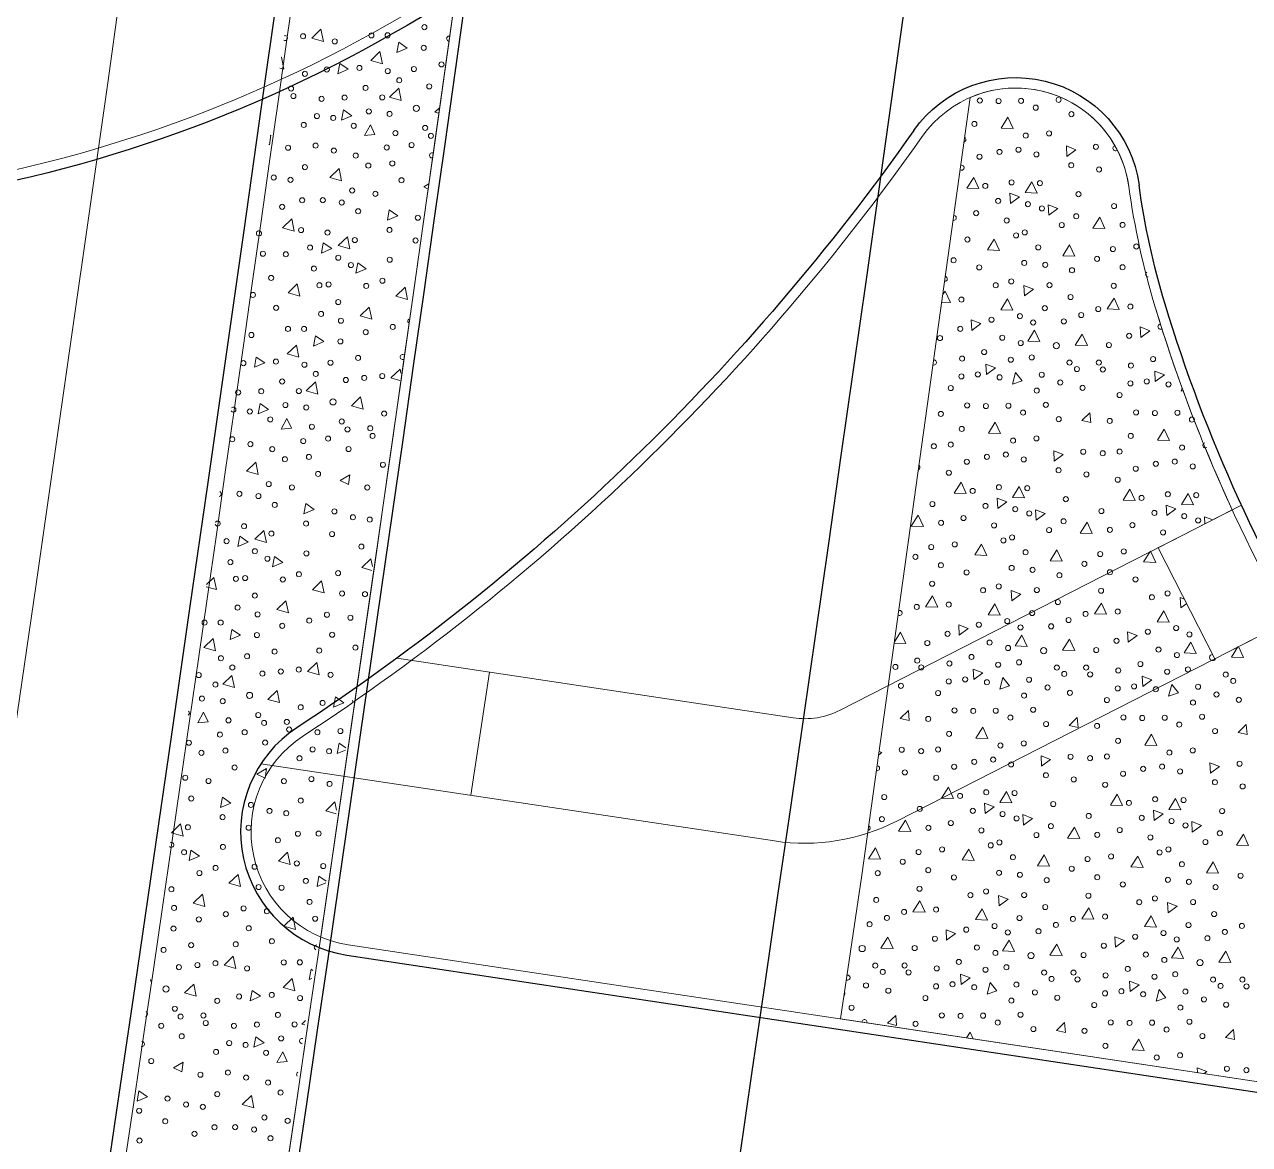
# Model space of a CAD drawing. Extents: x 2536801 to 2538856, y 7112140 to 7131569.
# Drawn here: x 2537859 to 2537937.7, y 7115420.6 to 7115492.6 of the extents above; entities that cross this region are included whole.
import ezdxf

# ---------------------------------------------------------------- set-up
doc = ezdxf.new("R2010")
doc.units = 0
doc.header["$LTSCALE"] = 100
doc.header["$MEASUREMENT"] = 0
for name, color, linetype, lineweight in [('D_BOC_FR', 3, 'Continuous', 13), ('D_BOC_MISC', 6, 'Continuous', 13), ('D_BOC_XST', 4, 'Continuous', 13), ('D_CTB_1', 2, 'Continuous', 0), ('D_EOS_FR', 3, 'Continuous', 30), ('D_EOS_ML', 7, 'Continuous', 30), ('D_EOT_ML', 7, 'Continuous', 13), ('D_FOC_FR', 3, 'Continuous', 30), ('D_FOC_XST', 4, 'Continuous', 30), ('D_RIPRAP_1', 7, 'Continuous', 0)]:
    doc.layers.add(name, color=color, linetype=linetype, lineweight=lineweight)

msp = doc.modelspace()

# ---------------------------------------------------------------- linework, layer by layer
at = {"layer": 'D_BOC_FR', "lineweight": 0}
msp.add_arc((2526379.38, 7117111.101), 11620.333, 349.2009927, 352.9712134, dxfattribs=at)
at = {"layer": 'D_BOC_MISC'}
for p, q in [((2537937.17, 7115461.694), (2537911.394, 7115448.533)), ((2537931.823, 7115458.963), (2537935.46, 7115451.838)), ((2537940.808, 7115454.569), (2537915.031, 7115441.408)), ((2537882.943, 7115451.871), (2537908.376, 7115448.042)), ((2537888.876, 7115450.977), (2537887.685, 7115443.067)), ((2537874.211, 7115445.095), (2537907.185, 7115440.131))]:
    msp.add_line(p, q, dxfattribs=at)
for radius in [5, 13]:
    msp.add_arc((2537909.12, 7115452.986), radius, 261.43857, 297.04714, dxfattribs=at)
at = {"layer": 'D_BOC_XST', "lineweight": 0}
msp.add_line((2537879.814, 7115433.465), (2537956.311, 7115421.949), dxfattribs=at)
at = {"layer": 'D_BOC_XST', "lineweight": 0, "extrusion": (0, 0, -1)}
for centre, radius, start, end in [((-2537839.003, 7115568.377), 87.333, 187.66721, 278.56143), ((-2537922.668, 7115481.156), 7.333, 35.11319, 172.13621), ((-2537795.875, 7115570.311), 147.667, 215.11319, 236.72999), ((-2537980.123, 7115489.092), 50.667, 343.17156, 352.13621), ((-2538027.981, 7115503.567), 100.667, 312.5651, 343.17156)]:
    msp.add_arc(centre, radius, start, end, dxfattribs=at)
at = {"layer": 'D_BOC_XST', "lineweight": 0}
msp.add_arc((2537880.906, 7115440.717), 7.333, 123.27001, 261.43857, dxfattribs=at)
at = {"layer": 'D_CTB_1', "linetype": 'Continuous', "lineweight": 0, "ltscale": 0.025}
msp.add_arc((2526379.38, 7117111.101), 11610, 347.8430521, 352.937674, dxfattribs=at)
at = {"layer": 'D_EOS_FR'}
msp.add_arc((2526379.38, 7117111.101), 11649, 349.3763717, 352.9712134, dxfattribs=at)
at = {"layer": 'D_EOS_ML'}
for radius, start in [(11515, 347.8429352), (11609, 347.8430521)]:
    msp.add_arc((2526379.38, 7117111.101), radius, start, 358.1750746, dxfattribs=at)
at = {"layer": 'D_EOT_ML'}
for radius, start in [(11527, 347.8429352), (11599, 347.8430379)]:
    msp.add_arc((2526379.38, 7117111.101), radius, start, 358.1750746, dxfattribs=at)
at = {"layer": 'D_FOC_FR'}
msp.add_arc((2526379.38, 7117111.101), 11621, 349.948329, 352.9712134, dxfattribs=at)
at = {"layer": 'D_FOC_XST'}
msp.add_line((2537879.715, 7115432.806), (2537956.212, 7115421.289), dxfattribs=at)
at = {"layer": 'D_FOC_XST', "extrusion": (0, 0, -1)}
for centre, radius, start, end in [((-2537839.003, 7115568.377), 88, 187.66721, 278.56143), ((-2537922.668, 7115481.156), 8, 35.11319, 172.13621), ((-2537795.875, 7115570.311), 147, 215.11319, 236.72999), ((-2537980.123, 7115489.092), 50, 343.17156, 352.13621), ((-2538027.981, 7115503.567), 100, 312.5651, 343.17156)]:
    msp.add_arc(centre, radius, start, end, dxfattribs=at)
at = {"layer": 'D_FOC_XST'}
msp.add_arc((2537880.906, 7115440.717), 8, 123.27001, 261.43857, dxfattribs=at)
at = {"layer": 'D_RIPRAP_1', "color": 7, "linetype": 'Continuous', "lineweight": 0}
for p, q in [((2537874.838, 7115485.466), (2537874.752, 7115484.839)), ((2537874.805, 7115485.446), (2537874.838, 7115485.466)), ((2537874.752, 7115484.839), (2537874.721, 7115484.855)), ((2537884.662, 7115482.136), (2537884.995, 7115482.331)), ((2537884.945, 7115481.996), (2537884.662, 7115482.136)), ((2537926.92, 7115467.141), (2537927.437, 7115467.638)), ((2537927.437, 7115467.638), (2537927.499, 7115467.009)), ((2537927.499, 7115467.009), (2537926.92, 7115467.141)), ((2537879.305, 7115463.28), (2537879.924, 7115463.643)), ((2537879.837, 7115463.017), (2537879.305, 7115463.28)), ((2537879.924, 7115463.643), (2537879.837, 7115463.017)), ((2537915.261, 7115448.006), (2537915.778, 7115448.503)), ((2537915.778, 7115448.503), (2537915.84, 7115447.874)), ((2537915.84, 7115447.874), (2537915.261, 7115448.006)), ((2537926.107, 7115447.555), (2537926.624, 7115448.052)), ((2537926.686, 7115447.423), (2537926.107, 7115447.555)), ((2537926.624, 7115448.052), (2537926.686, 7115447.423)), ((2537936.954, 7115447.105), (2537937.471, 7115447.602)), ((2537937.471, 7115447.602), (2537937.533, 7115446.973)), ((2537937.533, 7115446.973), (2537936.954, 7115447.105)), ((2537873.948, 7115444.425), (2537874.566, 7115444.787)), ((2537874.48, 7115444.161), (2537873.948, 7115444.425)), ((2537874.566, 7115444.787), (2537874.48, 7115444.161)), ((2537914.448, 7115428.421), (2537914.965, 7115428.918)), ((2537914.965, 7115428.918), (2537915.027, 7115428.288)), ((2537915.027, 7115428.288), (2537914.448, 7115428.421)), ((2537925.294, 7115427.97), (2537925.811, 7115428.467)), ((2537925.873, 7115427.838), (2537925.294, 7115427.97)), ((2537925.811, 7115428.467), (2537925.873, 7115427.838)), ((2537936.141, 7115427.52), (2537936.658, 7115428.017)), ((2537936.658, 7115428.017), (2537936.72, 7115427.388)), ((2537936.72, 7115427.388), (2537936.141, 7115427.52)), ((2537868.59, 7115425.569), (2537869.209, 7115425.932)), ((2537869.122, 7115425.305), (2537868.59, 7115425.569)), ((2537869.209, 7115425.932), (2537869.122, 7115425.305))]:
    msp.add_line(p, q, dxfattribs=at)
at = {"layer": 'D_RIPRAP_1', "color": 7, "linetype": 'Continuous', "lineweight": 0, "flags": 128}
for points in [[(2537878.22, 7115491.478), (2537877.472, 7115491.691), (2537878.061, 7115492.264)], [(2537882.006, 7115490.051), (2537881.258, 7115490.264), (2537881.847, 7115490.837)], [(2537882.944, 7115490.775), (2537883.065, 7115491.435), (2537883.608, 7115491.056)], [(2537879.144, 7115489.409), (2537879.265, 7115490.069), (2537879.808, 7115489.69)], [(2537883.222, 7115487.693), (2537882.474, 7115487.906), (2537883.063, 7115488.479)], [(2537879.386, 7115486.427), (2537879.507, 7115487.087), (2537880.05, 7115486.709)], [(2537881.533, 7115485.493), (2537880.865, 7115485.435), (2537881.239, 7115486.115)], [(2537922.514, 7115485.881), (2537921.736, 7115485.914), (2537922.175, 7115486.608)], [(2537925.961, 7115484.099), (2537925.924, 7115484.769), (2537926.541, 7115484.527)], [(2537879.39, 7115482.532), (2537878.641, 7115482.745), (2537879.23, 7115483.318)], [(2537920.31, 7115482.026), (2537919.532, 7115482.058), (2537919.972, 7115482.752)], [(2537924.051, 7115481.746), (2537923.274, 7115481.778), (2537923.713, 7115482.473)], [(2537922.33, 7115481.067), (2537922.293, 7115481.737), (2537922.91, 7115481.495)], [(2537882.326, 7115479.995), (2537882.447, 7115480.655), (2537882.99, 7115480.276)], [(2537924.789, 7115480.324), (2537924.753, 7115480.994), (2537925.369, 7115480.753)], [(2537876.348, 7115479.296), (2537875.599, 7115479.509), (2537876.188, 7115480.082)], [(2537928.404, 7115479.46), (2537927.627, 7115479.492), (2537928.066, 7115480.186)], [(2537878.088, 7115477.893), (2537878.209, 7115478.553), (2537878.753, 7115478.174)], [(2537879.921, 7115478.152), (2537879.173, 7115478.365), (2537879.762, 7115478.938)], [(2537921.628, 7115478.055), (2537920.851, 7115478.088), (2537921.29, 7115478.782)], [(2537926.473, 7115477.682), (2537925.696, 7115477.715), (2537926.135, 7115478.409)], [(2537880.307, 7115476.597), (2537880.428, 7115477.258), (2537880.971, 7115476.879)], [(2537876.704, 7115475.128), (2537875.956, 7115475.341), (2537876.545, 7115475.914)], [(2537883.621, 7115474.914), (2537882.872, 7115475.126), (2537883.461, 7115475.699)], [(2537923.235, 7115475.14), (2537923.198, 7115475.81), (2537923.815, 7115475.569)], [(2537881.328, 7115473.636), (2537880.58, 7115473.848), (2537881.169, 7115474.421)], [(2537922.492, 7115474.218), (2537921.715, 7115474.251), (2537922.154, 7115474.945)], [(2537929.324, 7115474.273), (2537928.547, 7115474.305), (2537928.986, 7115475)], [(2537919.858, 7115472.926), (2537919.822, 7115473.597), (2537920.438, 7115473.355)], [(2537924.224, 7115472.209), (2537923.447, 7115472.241), (2537923.886, 7115472.935)], [(2537930.705, 7115472.476), (2537930.668, 7115473.146), (2537931.285, 7115472.905)], [(2537876.649, 7115471.195), (2537875.901, 7115471.408), (2537876.49, 7115471.981)], [(2537877.586, 7115471.919), (2537877.708, 7115472.579), (2537878.251, 7115472.2)], [(2537927.272, 7115471.946), (2537926.494, 7115471.978), (2537926.934, 7115472.673)], [(2537873.787, 7115470.553), (2537873.908, 7115471.213), (2537874.451, 7115470.835)], [(2537920.789, 7115470.083), (2537920.753, 7115470.754), (2537921.369, 7115470.512)], [(2537877.865, 7115468.837), (2537877.117, 7115469.05), (2537877.706, 7115469.623)], [(2537923.094, 7115469.675), (2537922.459, 7115469.464), (2537922.664, 7115470.212)], [(2537931.636, 7115469.633), (2537931.599, 7115470.303), (2537932.216, 7115470.062)], [(2537874.029, 7115467.572), (2537874.15, 7115468.232), (2537874.693, 7115467.853)], [(2537880.767, 7115467.871), (2537880.019, 7115468.084), (2537880.608, 7115468.657)], [(2537876.175, 7115466.637), (2537875.508, 7115466.58), (2537875.882, 7115467.259)], [(2537921.701, 7115466.296), (2537920.923, 7115466.329), (2537921.362, 7115467.023)], [(2537932.547, 7115465.846), (2537931.77, 7115465.878), (2537932.209, 7115466.573)], [(2537925.148, 7115464.514), (2537925.111, 7115465.184), (2537925.728, 7115464.942)], [(2537874.032, 7115463.676), (2537873.284, 7115463.889), (2537873.873, 7115464.462)], [(2537919.497, 7115462.44), (2537918.72, 7115462.473), (2537919.159, 7115463.167)], [(2537923.238, 7115462.161), (2537922.461, 7115462.193), (2537922.9, 7115462.888)], [(2537930.344, 7115461.99), (2537929.566, 7115462.023), (2537930.005, 7115462.717)], [(2537876.969, 7115461.139), (2537877.09, 7115461.799), (2537877.633, 7115461.42)], [(2537921.517, 7115461.482), (2537921.481, 7115462.152), (2537922.097, 7115461.91)], [(2537932.364, 7115461.032), (2537932.327, 7115461.702), (2537932.944, 7115461.46)], [(2537934.085, 7115461.711), (2537933.308, 7115461.743), (2537933.747, 7115462.437)], [(2537916.745, 7115460.325), (2537915.967, 7115460.357), (2537916.407, 7115461.051)], [(2537923.976, 7115460.739), (2537923.94, 7115461.409), (2537924.556, 7115461.168)], [(2537927.591, 7115459.875), (2537926.814, 7115459.907), (2537927.253, 7115460.601)], [(2537872.731, 7115459.037), (2537872.852, 7115459.697), (2537873.395, 7115459.319)], [(2537874.564, 7115459.296), (2537873.815, 7115459.509), (2537874.404, 7115460.082)], [(2537920.815, 7115458.47), (2537920.038, 7115458.503), (2537920.477, 7115459.197)], [(2537925.66, 7115458.097), (2537924.883, 7115458.129), (2537925.322, 7115458.824)], [(2537931.662, 7115458.02), (2537930.885, 7115458.052), (2537931.324, 7115458.747)], [(2537874.949, 7115457.742), (2537875.07, 7115458.402), (2537875.614, 7115458.023)], [(2537878.263, 7115456.058), (2537877.515, 7115456.271), (2537878.104, 7115456.843)], [(2537922.422, 7115455.555), (2537922.386, 7115456.225), (2537923.002, 7115455.984)], [(2537875.971, 7115454.78), (2537875.222, 7115454.993), (2537875.811, 7115455.565)], [(2537917.664, 7115455.138), (2537916.887, 7115455.17), (2537917.326, 7115455.865)], [(2537928.511, 7115454.688), (2537927.734, 7115454.72), (2537928.173, 7115455.415)], [(2537921.679, 7115454.633), (2537920.902, 7115454.665), (2537921.341, 7115455.36)], [(2537932.526, 7115454.183), (2537931.748, 7115454.215), (2537932.187, 7115454.91)], [(2537919.045, 7115453.341), (2537919.009, 7115454.011), (2537919.625, 7115453.77)], [(2537871.292, 7115452.34), (2537870.543, 7115452.552), (2537871.132, 7115453.125)], [(2537872.229, 7115453.063), (2537872.35, 7115453.723), (2537872.893, 7115453.344)], [(2537923.411, 7115452.624), (2537922.634, 7115452.656), (2537923.073, 7115453.35)], [(2537926.459, 7115452.361), (2537925.682, 7115452.393), (2537926.121, 7115453.088)], [(2537929.892, 7115452.891), (2537929.856, 7115453.561), (2537930.472, 7115453.319)], [(2537934.258, 7115452.173), (2537933.48, 7115452.206), (2537933.92, 7115452.9)], [(2537877.948, 7115450.8), (2537877.2, 7115451.013), (2537877.789, 7115451.585)], [(2537872.508, 7115449.982), (2537871.759, 7115450.194), (2537872.348, 7115450.767)], [(2537919.976, 7115450.498), (2537919.94, 7115451.168), (2537920.556, 7115450.927)], [(2537930.823, 7115450.048), (2537930.786, 7115450.718), (2537931.403, 7115450.476)], [(2537922.281, 7115450.09), (2537921.646, 7115449.879), (2537921.851, 7115450.627)], [(2537933.128, 7115449.64), (2537932.492, 7115449.428), (2537932.698, 7115450.176)], [(2537875.41, 7115449.016), (2537874.662, 7115449.228), (2537875.251, 7115449.801)], [(2537878.872, 7115448.731), (2537878.993, 7115449.391), (2537879.536, 7115449.012)], [(2537870.818, 7115447.782), (2537870.151, 7115447.724), (2537870.525, 7115448.404)], [(2537920.888, 7115446.711), (2537920.11, 7115446.743), (2537920.55, 7115447.438)], [(2537931.734, 7115446.261), (2537930.957, 7115446.293), (2537931.396, 7115446.988)], [(2537924.335, 7115444.929), (2537924.299, 7115445.599), (2537924.915, 7115445.357)], [(2537935.181, 7115444.479), (2537935.145, 7115445.149), (2537935.762, 7115444.907)], [(2537871.611, 7115442.284), (2537871.732, 7115442.944), (2537872.276, 7115442.565)], [(2537918.684, 7115442.855), (2537917.907, 7115442.888), (2537918.346, 7115443.582)], [(2537922.426, 7115442.576), (2537921.648, 7115442.608), (2537922.087, 7115443.303)], [(2537929.531, 7115442.405), (2537928.753, 7115442.437), (2537929.192, 7115443.132)], [(2537933.272, 7115442.126), (2537932.495, 7115442.158), (2537932.934, 7115442.852)], [(2537920.704, 7115441.897), (2537920.668, 7115442.567), (2537921.284, 7115442.325)], [(2537931.551, 7115441.447), (2537931.514, 7115442.117), (2537932.131, 7115441.875)], [(2537915.932, 7115440.74), (2537915.155, 7115440.772), (2537915.594, 7115441.466)], [(2537923.163, 7115441.154), (2537923.127, 7115441.824), (2537923.744, 7115441.582)], [(2537934.01, 7115440.704), (2537933.974, 7115441.374), (2537934.59, 7115441.132)], [(2537926.779, 7115440.289), (2537926.001, 7115440.322), (2537926.44, 7115441.016)], [(2537937.625, 7115439.839), (2537936.848, 7115439.871), (2537937.287, 7115440.566)], [(2537914, 7115438.962), (2537913.223, 7115438.994), (2537913.662, 7115439.689)], [(2537869.592, 7115438.886), (2537869.713, 7115439.546), (2537870.256, 7115439.167)], [(2537876.076, 7115438.618), (2537875.327, 7115438.831), (2537875.916, 7115439.403)], [(2537920.002, 7115438.885), (2537919.225, 7115438.917), (2537919.664, 7115439.612)], [(2537924.847, 7115438.512), (2537924.07, 7115438.544), (2537924.509, 7115439.239)], [(2537930.849, 7115438.435), (2537930.072, 7115438.467), (2537930.511, 7115439.162)], [(2537935.694, 7115438.062), (2537934.916, 7115438.094), (2537935.356, 7115438.788)], [(2537872.906, 7115437.202), (2537872.158, 7115437.415), (2537872.747, 7115437.988)], [(2537870.613, 7115435.924), (2537869.865, 7115436.137), (2537870.454, 7115436.71)], [(2537921.609, 7115435.97), (2537921.573, 7115436.64), (2537922.189, 7115436.398)], [(2537916.852, 7115435.553), (2537916.074, 7115435.585), (2537916.513, 7115436.28)], [(2537920.866, 7115435.048), (2537920.089, 7115435.08), (2537920.528, 7115435.775)], [(2537927.698, 7115435.103), (2537926.921, 7115435.135), (2537927.36, 7115435.829)], [(2537932.456, 7115435.52), (2537932.419, 7115436.19), (2537933.036, 7115435.948)], [(2537876.432, 7115434.45), (2537875.684, 7115434.662), (2537876.273, 7115435.235)], [(2537931.713, 7115434.598), (2537930.935, 7115434.63), (2537931.375, 7115435.325)], [(2537918.232, 7115433.756), (2537918.196, 7115434.426), (2537918.812, 7115434.185)], [(2537914.799, 7115433.226), (2537914.022, 7115433.258), (2537914.461, 7115433.953)], [(2537922.598, 7115433.039), (2537921.821, 7115433.071), (2537922.26, 7115433.765)], [(2537925.646, 7115432.776), (2537924.869, 7115432.808), (2537925.308, 7115433.503)], [(2537929.079, 7115433.306), (2537929.043, 7115433.976), (2537929.659, 7115433.734)], [(2537872.591, 7115431.944), (2537871.843, 7115432.157), (2537872.432, 7115432.73)], [(2537933.445, 7115432.588), (2537932.668, 7115432.621), (2537933.107, 7115433.315)], [(2537936.493, 7115432.326), (2537935.715, 7115432.358), (2537936.154, 7115433.052)], [(2537876.377, 7115430.517), (2537875.629, 7115430.73), (2537876.218, 7115431.303)], [(2537919.163, 7115430.913), (2537919.127, 7115431.583), (2537919.743, 7115431.341)], [(2537921.468, 7115430.505), (2537920.833, 7115430.293), (2537921.038, 7115431.042)], [(2537930.01, 7115430.463), (2537929.974, 7115431.133), (2537930.59, 7115430.891)], [(2537870.053, 7115430.16), (2537869.304, 7115430.373), (2537869.893, 7115430.945)], [(2537873.515, 7115429.875), (2537873.636, 7115430.535), (2537874.179, 7115430.156)], [(2537932.315, 7115430.055), (2537931.68, 7115429.843), (2537931.885, 7115430.591)], [(2537873.757, 7115426.893), (2537873.878, 7115427.553), (2537874.421, 7115427.174)], [(2537930.922, 7115426.676), (2537930.144, 7115426.708), (2537930.583, 7115427.403)], [(2537875.903, 7115425.959), (2537875.236, 7115425.901), (2537875.61, 7115426.581)], [(2537866.254, 7115423.428), (2537866.375, 7115424.088), (2537866.918, 7115423.709)], [(2537873.76, 7115422.998), (2537873.012, 7115423.211), (2537873.601, 7115423.783)]]:
    msp.add_lwpolyline(points, close=True, dxfattribs=at)
for points in [[(2537875.517, 7115490.474), (2537875.523, 7115490.48), (2537875.682, 7115489.694), (2537875.417, 7115489.769)], [(2537885.617, 7115486.871), (2537885.376, 7115486.94), (2537885.664, 7115487.219)], [(2537917.993, 7115475.218), (2537918.139, 7115475.45), (2537918.477, 7115474.723), (2537917.927, 7115474.746)], [(2537883.133, 7115469.705), (2537882.557, 7115469.868), (2537883.146, 7115470.441), (2537883.202, 7115470.169)], [(2537933.444, 7115469.06), (2537933.305, 7115469.013), (2537933.368, 7115469.244)], [(2537934.812, 7115460.49), (2537934.787, 7115460.959), (2537935.321, 7115460.75)], [(2537881.334, 7115457.502), (2537880.685, 7115457.686), (2537881.274, 7115458.259), (2537881.373, 7115457.768)], [(2537870.72, 7115456.604), (2537871.187, 7115457.058), (2537871.347, 7115456.273), (2537870.699, 7115456.456)], [(2537933.649, 7115455.386), (2537933.269, 7115455.105), (2537933.232, 7115455.775), (2537933.505, 7115455.668)], [(2537914.889, 7115452.929), (2537915.274, 7115453.538), (2537915.612, 7115452.811), (2537914.877, 7115452.842)], [(2537936.979, 7115452.613), (2537937.306, 7115451.911), (2537936.528, 7115451.943), (2537936.94, 7115452.593)], [(2537879.633, 7115445.969), (2537879.114, 7115445.749), (2537879.235, 7115446.409), (2537879.655, 7115446.116)], [(2537913.906, 7115445.871), (2537914.068, 7115445.807), (2537913.878, 7115445.667)], [(2537879.03, 7115441.878), (2537878.369, 7115442.066), (2537878.958, 7115442.639), (2537879.065, 7115442.114)], [(2537868.462, 7115440.657), (2537869.047, 7115441.226), (2537869.206, 7115440.441), (2537868.461, 7115440.652)], [(2537878.378, 7115437.452), (2537877.816, 7115437.215), (2537877.937, 7115437.875), (2537878.393, 7115437.557)], [(2537877.472, 7115431.307), (2537877.314, 7115431.24), (2537877.435, 7115431.9), (2537877.548, 7115431.822)], [(2537867.128, 7115431.238), (2537867.15, 7115431.126), (2537867.113, 7115431.137)], [(2537877.031, 7115428.319), (2537876.844, 7115428.372), (2537877.071, 7115428.592)], [(2537919.507, 7115427.49), (2537919.737, 7115427.853), (2537919.936, 7115427.425)], [(2537934.349, 7115425.255), (2537934.332, 7115425.563), (2537934.949, 7115425.322), (2537934.773, 7115425.192)]]:
    msp.add_lwpolyline(points, dxfattribs=at)
at = {"layer": 'D_RIPRAP_1', "color": 7, "lineweight": 0, "flags": 128}
for points in [[(2537919.757, 7115487.887), (2537912.802, 7115437.937), (2537911.414, 7115428.708), (2537956.311, 7115421.949)], [(2537940.214, 7115454.265), (2537935.46, 7115451.838), (2537931.823, 7115458.963), (2537936.576, 7115461.39)]]:
    msp.add_lwpolyline(points, dxfattribs=at)
at = {"layer": 'D_RIPRAP_1', "color": 7, "linetype": 'Continuous', "lineweight": 0}
for centre, radius in [((2537884.707, 7115492.399), 0.163), ((2537876.912, 7115491.815), 0.163), ((2537878.951, 7115491.483), 0.163), ((2537881.304, 7115491.868), 0.163), ((2537882.339, 7115491.872), 0.163), ((2537884.666, 7115491.069), 0.163), ((2537885.801, 7115490.008), 0.163), ((2537877.036, 7115489.401), 0.163), ((2537878.438, 7115489.676), 0.163), ((2537880.529, 7115489.776), 0.163), ((2537882.354, 7115489.576), 0.163), ((2537884.032, 7115489.702), 0.163), ((2537876.144, 7115488.459), 0.163), ((2537880.929, 7115488.497), 0.163), ((2537883.088, 7115488.983), 0.163), ((2537885.017, 7115488.593), 0.163), ((2537876.292, 7115487.97), 0.163), ((2537878.105, 7115487.795), 0.163), ((2537879.584, 7115487.87), 0.163), ((2537882.002, 7115487.884), 0.163), ((2537920.367, 7115487.688), 0.163), ((2537921.574, 7115487.65), 0.163), ((2537923.016, 7115487.668), 0.163), ((2537877.801, 7115486.688), 0.163), ((2537881.136, 7115486.986), 0.163), ((2537882.474, 7115486.824), 0.163), ((2537884.191, 7115487.189), 0.199), ((2537923.955, 7115487.227), 0.163), ((2537926.247, 7115486.807), 0.163), ((2537876.956, 7115486.12), 0.163), ((2537878.855, 7115486.568), 0.163), ((2537880.17, 7115486.059), 0.163), ((2537884.755, 7115485.929), 0.163), ((2537920.022, 7115486.181), 0.163), ((2537882.841, 7115485.591), 0.163), ((2537885.126, 7115485.42), 0.163), ((2537923.316, 7115485.432), 0.163), ((2537924.815, 7115485.572), 0.163), ((2537875.955, 7115484.654), 0.163), ((2537877.723, 7115484.789), 0.163), ((2537878.889, 7115484.471), 0.163), ((2537882.289, 7115484.671), 0.163), ((2537883.88, 7115484.826), 0.163), ((2537921.633, 7115484.387), 0.163), ((2537922.85, 7115484.528), 0.163), ((2537927.824, 7115484.712), 0.163), ((2537880.295, 7115484.152), 0.163), ((2537882.646, 7115483.651), 0.163), ((2537920.345, 7115484.072), 0.163), ((2537924.002, 7115484.222), 0.163), ((2537877.037, 7115483.404), 0.163), ((2537881.105, 7115483.504), 0.163), ((2537926.241, 7115483.525), 0.163), ((2537928.023, 7115483.257), 0.163), ((2537875.031, 7115482.741), 0.163), ((2537876.11, 7115482.593), 0.163), ((2537883.236, 7115482.562), 0.163), ((2537920.721, 7115482.199), 0.163), ((2537922.406, 7115482.431), 0.163), ((2537924.228, 7115482.377), 0.163), ((2537876.859, 7115481.278), 0.163), ((2537878.185, 7115481.284), 0.163), ((2537880.065, 7115481.908), 0.163), ((2537881.555, 7115481.694), 0.163), ((2537921.544, 7115481.238), 0.163), ((2537926.705, 7115481.67), 0.163), ((2537875.573, 7115480.859), 0.163), ((2537879.401, 7115481.138), 0.163), ((2537880.45, 7115480.572), 0.163), ((2537920.13, 7115480.452), 0.163), ((2537923.459, 7115481.028), 0.163), ((2537924.355, 7115480.755), 0.163), ((2537928.983, 7115480.907), 0.163), ((2537884.281, 7115480.157), 0.163), ((2537922.097, 7115479.982), 0.163), ((2537925.627, 7115479.685), 0.163), ((2537926.558, 7115480.251), 0.163), ((2537929.537, 7115479.697), 0.163), ((2537876.788, 7115479.369), 0.163), ((2537878.481, 7115479.202), 0.163), ((2537882.465, 7115479.371), 0.163), ((2537922.691, 7115479.022), 0.163), ((2537923.252, 7115479.213), 0.163), ((2537877.364, 7115478.242), 0.163), ((2537880.24, 7115478.725), 0.163), ((2537884.136, 7115478.695), 0.163), ((2537919.57, 7115478.761), 0.163), ((2537924.121, 7115478.256), 0.163), ((2537928.912, 7115478.143), 0.163), ((2537930.416, 7115478.311), 0.163), ((2537874.335, 7115477.847), 0.163), ((2537875.806, 7115477.808), 0.163), ((2537879.178, 7115477.592), 0.163), ((2537882.483, 7115477.459), 0.163), ((2537918.686, 7115477.425), 0.163), ((2537923.224, 7115477.257), 0.163), ((2537927.893, 7115477.517), 0.163), ((2537877.609, 7115476.892), 0.163), ((2537879.985, 7115477.117), 0.163), ((2537920.33, 7115476.966), 0.163), ((2537924.57, 7115477.131), 0.163), ((2537926.286, 7115476.785), 0.163), ((2537929.532, 7115476.975), 0.163), ((2537874.867, 7115476.295), 0.163), ((2537877.963, 7115475.82), 0.163), ((2537878.553, 7115475.875), 0.163), ((2537880.973, 7115475.78), 0.163), ((2537882.009, 7115476.114), 0.163), ((2537921.385, 7115475.822), 0.163), ((2537922.39, 7115476.066), 0.163), ((2537924.841, 7115475.828), 0.163), ((2537928.964, 7115475.787), 0.163), ((2537873.695, 7115475.201), 0.163), ((2537919.187, 7115474.898), 0.163), ((2537926.192, 7115475.062), 0.163), ((2537875.188, 7115474.372), 0.163), ((2537879.175, 7115474.742), 0.163), ((2537924.543, 7115474.351), 0.163), ((2537927.974, 7115474.295), 0.163), ((2537930.034, 7115474.448), 0.163), ((2537878.07, 7115473.979), 0.163), ((2537879.349, 7115473.543), 0.163), ((2537921.119, 7115473.607), 0.163), ((2537922.94, 7115473.837), 0.163), ((2537923.792, 7115473.432), 0.163), ((2537925.759, 7115473.502), 0.163), ((2537926.879, 7115473.908), 0.163), ((2537873.594, 7115472.627), 0.163), ((2537875.947, 7115473.013), 0.163), ((2537876.981, 7115473.016), 0.163), ((2537880.937, 7115472.807), 0.163), ((2537882.671, 7115473.144), 0.163), ((2537919.109, 7115473.022), 0.163), ((2537929.956, 7115472.571), 0.163), ((2537879.309, 7115472.213), 0.163), ((2537917.81, 7115472.427), 0.163), ((2537921.806, 7115472.455), 0.163), ((2537922.993, 7115472.11), 0.163), ((2537925.284, 7115471.945), 0.199), ((2537928.656, 7115471.977), 0.163), ((2537880.444, 7115471.153), 0.163), ((2537919.224, 7115471.115), 0.163), ((2537920.645, 7115471.533), 0.163), ((2537922.36, 7115471.035), 0.163), ((2537923.699, 7115471.19), 0.163), ((2537931.492, 7115471.082), 0.163), ((2537873.081, 7115470.82), 0.163), ((2537875.172, 7115470.921), 0.163), ((2537876.997, 7115470.72), 0.163), ((2537878.675, 7115470.847), 0.163), ((2537926.125, 7115470.851), 0.163), ((2537926.605, 7115470.443), 0.163), ((2537928.009, 7115470.853), 0.163), ((2537928.267, 7115470.412), 0.163), ((2537930.071, 7115470.665), 0.163), ((2537875.571, 7115469.641), 0.163), ((2537877.73, 7115470.127), 0.163), ((2537879.659, 7115469.737), 0.163), ((2537880.843, 7115469.871), 0.163), ((2537881.998, 7115469.992), 0.163), ((2537919.187, 7115469.968), 0.163), ((2537920.239, 7115470.096), 0.163), ((2537921.636, 7115469.908), 0.163), ((2537924.344, 7115470.076), 0.163), ((2537925.532, 7115469.574), 0.163), ((2537930.033, 7115469.518), 0.163), ((2537931.086, 7115469.646), 0.163), ((2537932.483, 7115469.458), 0.163), ((2537872.748, 7115468.94), 0.163), ((2537874.227, 7115469.014), 0.163), ((2537876.645, 7115469.028), 0.163), ((2537918.497, 7115469.218), 0.163), ((2537924.021, 7115469.053), 0.163), ((2537926.965, 7115469.233), 0.163), ((2537929.344, 7115468.768), 0.163), ((2537875.778, 7115468.131), 0.163), ((2537877.117, 7115467.969), 0.163), ((2537878.834, 7115468.333), 0.199), ((2537919.554, 7115468.103), 0.163), ((2537920.761, 7115468.065), 0.163), ((2537922.203, 7115468.083), 0.163), ((2537924.606, 7115468.143), 0.163), ((2537873.497, 7115467.712), 0.163), ((2537874.812, 7115467.204), 0.163), ((2537879.397, 7115467.073), 0.163), ((2537882.121, 7115467.578), 0.163), ((2537917.866, 7115467.558), 0.163), ((2537923.142, 7115467.642), 0.163), ((2537925.434, 7115467.222), 0.163), ((2537928.712, 7115467.108), 0.163), ((2537930.4, 7115467.653), 0.163), ((2537931.608, 7115467.615), 0.163), ((2537933.05, 7115467.633), 0.163), ((2537933.988, 7115467.192), 0.163), ((2537877.484, 7115466.736), 0.163), ((2537879.768, 7115466.565), 0.163), ((2537881.229, 7115466.636), 0.163), ((2537919.209, 7115466.596), 0.163), ((2537872.366, 7115465.934), 0.163), ((2537873.531, 7115465.615), 0.163), ((2537876.931, 7115465.815), 0.163), ((2537878.522, 7115465.971), 0.163), ((2537881.377, 7115466.147), 0.163), ((2537917.413, 7115465.483), 0.163), ((2537918.497, 7115465.591), 0.163), ((2537922.503, 7115465.847), 0.163), ((2537924.002, 7115465.987), 0.163), ((2537930.056, 7115466.146), 0.163), ((2537874.938, 7115465.297), 0.163), ((2537877.288, 7115464.795), 0.163), ((2537879.836, 7115465.304), 0.163), ((2537920.82, 7115464.802), 0.163), ((2537922.037, 7115464.943), 0.163), ((2537927.011, 7115465.127), 0.163), ((2537928.26, 7115465.033), 0.163), ((2537929.343, 7115465.14), 0.163), ((2537933.349, 7115465.397), 0.163), ((2537875.747, 7115464.649), 0.163), ((2537882.041, 7115464.297), 0.163), ((2537919.532, 7115464.487), 0.163), ((2537923.189, 7115464.637), 0.163), ((2537925.428, 7115463.94), 0.163), ((2537930.378, 7115464.037), 0.163), ((2537931.667, 7115464.351), 0.163), ((2537932.883, 7115464.493), 0.163), ((2537934.036, 7115464.187), 0.163), ((2537877.879, 7115463.706), 0.163), ((2537918.379, 7115463.78), 0.163), ((2537927.211, 7115463.672), 0.163), ((2537929.226, 7115463.33), 0.163), ((2537872.827, 7115462.428), 0.163), ((2537874.708, 7115463.052), 0.163), ((2537876.198, 7115462.839), 0.163), ((2537881.04, 7115462.831), 0.163), ((2537919.908, 7115462.614), 0.163), ((2537921.593, 7115462.846), 0.163), ((2537923.415, 7115462.792), 0.163), ((2537932.44, 7115462.396), 0.163), ((2537934.261, 7115462.342), 0.163), ((2537874.044, 7115462.282), 0.163), ((2537875.093, 7115461.716), 0.163), ((2537917.323, 7115461.772), 0.163), ((2537920.731, 7115461.653), 0.163), ((2537925.892, 7115462.085), 0.163), ((2537930.755, 7115462.163), 0.163), ((2537878.924, 7115461.301), 0.163), ((2537880.116, 7115460.919), 0.163), ((2537881.195, 7115460.77), 0.163), ((2537919.317, 7115460.867), 0.163), ((2537922.646, 7115461.443), 0.163), ((2537923.542, 7115461.17), 0.163), ((2537928.17, 7115461.322), 0.163), ((2537931.578, 7115461.202), 0.163), ((2537933.493, 7115460.993), 0.163), ((2537873.124, 7115460.346), 0.163), ((2537877.108, 7115460.516), 0.163), ((2537917.878, 7115460.562), 0.163), ((2537921.284, 7115460.397), 0.163), ((2537924.814, 7115460.1), 0.163), ((2537925.745, 7115460.666), 0.163), ((2537928.724, 7115460.112), 0.163), ((2537930.164, 7115460.416), 0.163), ((2537932.13, 7115459.946), 0.163), ((2537934.388, 7115460.719), 0.163), ((2537872.007, 7115459.387), 0.163), ((2537874.882, 7115459.869), 0.163), ((2537878.778, 7115459.839), 0.163), ((2537918.757, 7115459.176), 0.163), ((2537921.878, 7115459.437), 0.163), ((2537922.439, 7115459.628), 0.163), ((2537873.82, 7115458.736), 0.163), ((2537877.126, 7115458.604), 0.163), ((2537880.659, 7115459.037), 0.163), ((2537916.234, 7115458.382), 0.163), ((2537917.253, 7115459.009), 0.163), ((2537923.308, 7115458.671), 0.163), ((2537928.099, 7115458.558), 0.163), ((2537929.604, 7115458.726), 0.163), ((2537872.251, 7115458.036), 0.163), ((2537874.627, 7115458.262), 0.163), ((2537917.873, 7115457.84), 0.163), ((2537922.412, 7115457.671), 0.163), ((2537927.08, 7115457.932), 0.163), ((2537872.606, 7115456.965), 0.163), ((2537873.195, 7115457.02), 0.163), ((2537875.615, 7115456.925), 0.163), ((2537876.652, 7115457.258), 0.163), ((2537879.163, 7115457.33), 0.163), ((2537919.517, 7115457.381), 0.163), ((2537923.758, 7115457.546), 0.163), ((2537925.473, 7115457.2), 0.163), ((2537928.719, 7115457.39), 0.163), ((2537930.364, 7115456.931), 0.163), ((2537879.42, 7115456.024), 0.163), ((2537917.305, 7115456.652), 0.163), ((2537920.573, 7115456.236), 0.163), ((2537921.578, 7115456.481), 0.163), ((2537924.028, 7115456.243), 0.163), ((2537928.152, 7115456.202), 0.163), ((2537932.424, 7115456.031), 0.163), ((2537873.817, 7115455.887), 0.163), ((2537880.891, 7115455.985), 0.163), ((2537918.374, 7115455.313), 0.163), ((2537925.379, 7115455.477), 0.163), ((2537931.419, 7115455.786), 0.163), ((2537872.713, 7115455.123), 0.163), ((2537873.992, 7115454.687), 0.163), ((2537878.45, 7115454.66), 0.163), ((2537879.952, 7115454.472), 0.163), ((2537916.314, 7115455.16), 0.163), ((2537923.73, 7115454.766), 0.163), ((2537927.161, 7115454.71), 0.163), ((2537929.221, 7115454.863), 0.163), ((2537870.59, 7115454.157), 0.163), ((2537871.624, 7115454.16), 0.163), ((2537875.579, 7115453.951), 0.163), ((2537877.314, 7115454.288), 0.163), ((2537920.306, 7115454.022), 0.163), ((2537922.128, 7115454.252), 0.163), ((2537922.979, 7115453.847), 0.163), ((2537924.946, 7115453.917), 0.163), ((2537926.066, 7115454.323), 0.163), ((2537932.974, 7115453.802), 0.163), ((2537873.951, 7115453.358), 0.163), ((2537878.781, 7115453.379), 0.163), ((2537918.296, 7115453.436), 0.163), ((2537920.993, 7115452.87), 0.163), ((2537929.143, 7115452.986), 0.163), ((2537931.153, 7115453.571), 0.163), ((2537933.826, 7115453.396), 0.163), ((2537875.087, 7115452.297), 0.163), ((2537877.952, 7115452.356), 0.163), ((2537880.273, 7115452.549), 0.163), ((2537916.997, 7115452.842), 0.163), ((2537922.18, 7115452.525), 0.163), ((2537924.471, 7115452.359), 0.199), ((2537927.843, 7115452.392), 0.163), ((2537931.84, 7115452.42), 0.163), ((2537871.639, 7115451.865), 0.163), ((2537873.318, 7115451.991), 0.163), ((2537914.945, 7115451.308), 0.163), ((2537916.349, 7115451.718), 0.163), ((2537918.411, 7115451.53), 0.163), ((2537919.832, 7115451.948), 0.163), ((2537921.547, 7115451.45), 0.163), ((2537922.886, 7115451.605), 0.163), ((2537930.679, 7115451.497), 0.163), ((2537933.027, 7115452.074), 0.163), ((2537870.214, 7115450.785), 0.163), ((2537872.373, 7115451.272), 0.163), ((2537874.302, 7115450.882), 0.163), ((2537875.485, 7115451.015), 0.163), ((2537876.64, 7115451.136), 0.163), ((2537878.679, 7115450.804), 0.163), ((2537916.607, 7115451.277), 0.163), ((2537919.426, 7115450.511), 0.163), ((2537925.312, 7115451.266), 0.163), ((2537925.792, 7115450.857), 0.163), ((2537927.196, 7115451.268), 0.163), ((2537927.454, 7115450.826), 0.163), ((2537929.258, 7115451.08), 0.163), ((2537932.394, 7115451), 0.163), ((2537933.733, 7115451.154), 0.163), ((2537936.159, 7115450.815), 0.163), ((2537871.287, 7115450.173), 0.163), ((2537915.305, 7115450.098), 0.163), ((2537918.374, 7115450.383), 0.163), ((2537920.823, 7115450.323), 0.163), ((2537923.531, 7115450.491), 0.163), ((2537924.719, 7115449.989), 0.163), ((2537929.221, 7115449.932), 0.163), ((2537930.273, 7115450.061), 0.163), ((2537931.67, 7115449.873), 0.163), ((2537934.377, 7115450.041), 0.163), ((2537936.639, 7115450.407), 0.163), ((2537870.421, 7115449.275), 0.163), ((2537871.76, 7115449.113), 0.163), ((2537873.477, 7115449.478), 0.199), ((2537878.166, 7115448.998), 0.163), ((2537917.684, 7115449.633), 0.163), ((2537923.208, 7115449.467), 0.163), ((2537926.152, 7115449.647), 0.163), ((2537928.531, 7115449.182), 0.163), ((2537934.055, 7115449.017), 0.163), ((2537935.566, 7115449.539), 0.163), ((2537936.999, 7115449.197), 0.163), ((2537874.04, 7115448.218), 0.163), ((2537876.763, 7115448.723), 0.163), ((2537918.741, 7115448.518), 0.163), ((2537919.948, 7115448.48), 0.163), ((2537921.39, 7115448.498), 0.163), ((2537923.793, 7115448.558), 0.163), ((2537872.127, 7115447.88), 0.163), ((2537874.411, 7115447.709), 0.163), ((2537875.872, 7115447.78), 0.163), ((2537917.053, 7115447.973), 0.163), ((2537922.329, 7115448.057), 0.163), ((2537924.621, 7115447.637), 0.163), ((2537927.899, 7115447.523), 0.163), ((2537929.587, 7115448.068), 0.163), ((2537930.795, 7115448.03), 0.163), ((2537932.237, 7115448.048), 0.163), ((2537933.175, 7115447.606), 0.163), ((2537934.64, 7115448.108), 0.163), ((2537871.574, 7115446.96), 0.163), ((2537873.165, 7115447.115), 0.163), ((2537876.02, 7115447.291), 0.163), ((2537877.833, 7115447.117), 0.163), ((2537879.312, 7115447.192), 0.163), ((2537918.396, 7115447.011), 0.163), ((2537935.468, 7115447.187), 0.163), ((2537869.58, 7115446.441), 0.163), ((2537870.39, 7115445.793), 0.163), ((2537871.931, 7115445.939), 0.163), ((2537874.479, 7115446.448), 0.163), ((2537877.529, 7115446.01), 0.163), ((2537878.582, 7115445.89), 0.163), ((2537915.351, 7115445.992), 0.163), ((2537916.6, 7115445.898), 0.163), ((2537917.684, 7115446.005), 0.163), ((2537921.69, 7115446.262), 0.163), ((2537923.189, 7115446.402), 0.163), ((2537929.243, 7115446.561), 0.163), ((2537932.536, 7115445.811), 0.163), ((2537934.036, 7115445.951), 0.163), ((2537876.684, 7115445.441), 0.163), ((2537920.007, 7115445.216), 0.163), ((2537921.224, 7115445.358), 0.163), ((2537922.376, 7115445.052), 0.163), ((2537926.198, 7115445.542), 0.163), ((2537927.447, 7115445.448), 0.163), ((2537928.53, 7115445.555), 0.163), ((2537937.045, 7115445.092), 0.163), ((2537872.522, 7115444.85), 0.163), ((2537915.551, 7115444.537), 0.163), ((2537918.719, 7115444.902), 0.163), ((2537924.615, 7115444.355), 0.163), ((2537929.566, 7115444.451), 0.163), ((2537930.854, 7115444.766), 0.163), ((2537932.071, 7115444.908), 0.163), ((2537933.223, 7115444.602), 0.163), ((2537869.35, 7115444.196), 0.163), ((2537870.841, 7115443.983), 0.163), ((2537875.683, 7115443.975), 0.163), ((2537877.451, 7115444.111), 0.163), ((2537878.617, 7115443.792), 0.163), ((2537917.567, 7115444.195), 0.163), ((2537926.398, 7115444.086), 0.163), ((2537928.413, 7115443.745), 0.163), ((2537935.462, 7115443.904), 0.163), ((2537937.244, 7115443.636), 0.163), ((2537869.736, 7115442.86), 0.163), ((2537876.765, 7115442.726), 0.163), ((2537914.232, 7115442.95), 0.163), ((2537919.095, 7115443.028), 0.163), ((2537920.781, 7115443.261), 0.163), ((2537922.602, 7115443.207), 0.163), ((2537931.627, 7115442.811), 0.163), ((2537933.449, 7115442.757), 0.163), ((2537873.566, 7115442.445), 0.163), ((2537874.759, 7115442.063), 0.163), ((2537875.837, 7115441.914), 0.163), ((2537916.51, 7115442.187), 0.163), ((2537919.918, 7115442.067), 0.163), ((2537921.833, 7115441.858), 0.163), ((2537925.079, 7115442.5), 0.163), ((2537929.942, 7115442.578), 0.163), ((2537935.925, 7115442.05), 0.163), ((2537871.75, 7115441.66), 0.163), ((2537914.085, 7115441.531), 0.163), ((2537918.505, 7115441.281), 0.163), ((2537922.729, 7115441.584), 0.163), ((2537924.932, 7115441.081), 0.163), ((2537927.357, 7115441.737), 0.163), ((2537930.765, 7115441.617), 0.163), ((2537932.68, 7115441.408), 0.163), ((2537933.575, 7115441.134), 0.163), ((2537869.525, 7115441.013), 0.163), ((2537873.421, 7115440.983), 0.163), ((2537876.587, 7115440.6), 0.163), ((2537877.913, 7115440.605), 0.163), ((2537917.065, 7115440.977), 0.163), ((2537920.471, 7115440.811), 0.163), ((2537924.001, 7115440.515), 0.163), ((2537927.911, 7115440.527), 0.163), ((2537929.351, 7115440.831), 0.163), ((2537931.317, 7115440.361), 0.163), ((2537935.778, 7115440.63), 0.163), ((2537871.768, 7115439.748), 0.163), ((2537875.301, 7115440.181), 0.163), ((2537917.944, 7115439.591), 0.163), ((2537921.065, 7115439.852), 0.163), ((2537921.626, 7115440.043), 0.163), ((2537932.473, 7115439.593), 0.163), ((2537934.848, 7115440.065), 0.163), ((2537869.27, 7115439.406), 0.163), ((2537915.421, 7115438.797), 0.163), ((2537916.44, 7115439.423), 0.163), ((2537922.495, 7115439.086), 0.163), ((2537927.286, 7115438.973), 0.163), ((2537928.791, 7115439.141), 0.163), ((2537931.912, 7115439.402), 0.163), ((2537870.258, 7115438.069), 0.163), ((2537871.295, 7115438.402), 0.163), ((2537873.806, 7115438.475), 0.163), ((2537876.516, 7115438.69), 0.163), ((2537878.209, 7115438.523), 0.163), ((2537913.813, 7115438.065), 0.163), ((2537917.06, 7115438.255), 0.163), ((2537921.599, 7115438.086), 0.163), ((2537922.945, 7115437.96), 0.163), ((2537926.268, 7115438.347), 0.163), ((2537933.342, 7115438.636), 0.163), ((2537874.063, 7115437.169), 0.163), ((2537877.092, 7115437.564), 0.163), ((2537918.704, 7115437.796), 0.163), ((2537924.66, 7115437.615), 0.163), ((2537927.906, 7115437.804), 0.163), ((2537929.551, 7115437.346), 0.163), ((2537932.445, 7115437.636), 0.163), ((2537933.791, 7115437.51), 0.163), ((2537935.506, 7115437.165), 0.163), ((2537937.114, 7115437.897), 0.163), ((2537868.46, 7115437.031), 0.163), ((2537875.534, 7115437.129), 0.163), ((2537916.492, 7115437.067), 0.163), ((2537919.76, 7115436.651), 0.163), ((2537920.765, 7115436.896), 0.163), ((2537923.215, 7115436.658), 0.163), ((2537927.339, 7115436.617), 0.163), ((2537931.611, 7115436.446), 0.163), ((2537868.635, 7115435.831), 0.163), ((2537873.093, 7115435.804), 0.163), ((2537874.595, 7115435.616), 0.163), ((2537877.337, 7115436.214), 0.163), ((2537913.72, 7115436.342), 0.163), ((2537915.501, 7115435.575), 0.163), ((2537917.561, 7115435.728), 0.163), ((2537924.566, 7115435.891), 0.163), ((2537930.606, 7115436.201), 0.163), ((2537934.062, 7115436.208), 0.163), ((2537870.222, 7115435.096), 0.163), ((2537871.956, 7115435.432), 0.163), ((2537877.691, 7115435.142), 0.163), ((2537913.287, 7115434.782), 0.163), ((2537914.406, 7115435.188), 0.163), ((2537922.917, 7115435.181), 0.163), ((2537926.348, 7115435.125), 0.163), ((2537928.408, 7115435.278), 0.163), ((2537935.413, 7115435.441), 0.163), ((2537868.594, 7115434.502), 0.163), ((2537873.423, 7115434.523), 0.163), ((2537919.494, 7115434.436), 0.163), ((2537921.315, 7115434.667), 0.163), ((2537922.167, 7115434.261), 0.163), ((2537924.133, 7115434.332), 0.163), ((2537925.253, 7115434.738), 0.163), ((2537932.161, 7115434.217), 0.163), ((2537933.764, 7115434.731), 0.163), ((2537936.1, 7115434.288), 0.163), ((2537937.195, 7115434.675), 0.163), ((2537869.729, 7115433.441), 0.163), ((2537872.594, 7115433.5), 0.163), ((2537874.916, 7115433.693), 0.163), ((2537912.812, 7115433.225), 0.199), ((2537916.184, 7115433.257), 0.163), ((2537917.484, 7115433.851), 0.163), ((2537920.18, 7115433.285), 0.163), ((2537928.33, 7115433.401), 0.163), ((2537930.34, 7115433.986), 0.163), ((2537933.013, 7115433.811), 0.163), ((2537934.98, 7115433.882), 0.163), ((2537867.96, 7115433.135), 0.163), ((2537921.367, 7115432.94), 0.163), ((2537923.658, 7115432.774), 0.199), ((2537927.03, 7115432.807), 0.163), ((2537931.027, 7115432.835), 0.163), ((2537932.214, 7115432.489), 0.163), ((2537868.944, 7115432.026), 0.163), ((2537870.128, 7115432.16), 0.163), ((2537871.283, 7115432.28), 0.163), ((2537873.322, 7115431.949), 0.163), ((2537875.675, 7115432.334), 0.163), ((2537876.709, 7115432.338), 0.163), ((2537913.653, 7115432.131), 0.163), ((2537914.132, 7115431.722), 0.163), ((2537915.537, 7115432.133), 0.163), ((2537915.795, 7115431.692), 0.163), ((2537917.599, 7115431.945), 0.163), ((2537919.019, 7115432.362), 0.163), ((2537920.734, 7115431.865), 0.163), ((2537922.074, 7115432.019), 0.163), ((2537924.5, 7115431.681), 0.163), ((2537926.383, 7115431.682), 0.163), ((2537929.866, 7115431.912), 0.163), ((2537934.505, 7115432.324), 0.199), ((2537913.059, 7115430.854), 0.163), ((2537918.613, 7115430.926), 0.163), ((2537922.718, 7115430.906), 0.163), ((2537924.979, 7115431.272), 0.163), ((2537926.641, 7115431.241), 0.163), ((2537928.445, 7115431.495), 0.163), ((2537931.581, 7115431.415), 0.163), ((2537932.92, 7115431.569), 0.163), ((2537935.346, 7115431.23), 0.163), ((2537937.23, 7115431.232), 0.163), ((2537868.119, 7115430.622), 0.199), ((2537872.809, 7115430.142), 0.163), ((2537874.9, 7115430.242), 0.163), ((2537914.493, 7115430.513), 0.163), ((2537917.561, 7115430.797), 0.163), ((2537920.011, 7115430.738), 0.163), ((2537923.906, 7115430.404), 0.163), ((2537925.339, 7115430.062), 0.163), ((2537928.408, 7115430.347), 0.163), ((2537929.46, 7115430.476), 0.163), ((2537930.857, 7115430.288), 0.163), ((2537933.565, 7115430.456), 0.163), ((2537935.826, 7115430.822), 0.163), ((2537937.488, 7115430.791), 0.163), ((2537868.682, 7115429.362), 0.163), ((2537871.406, 7115429.867), 0.163), ((2537876.724, 7115430.042), 0.163), ((2537912.133, 7115429.423), 0.163), ((2537916.871, 7115430.047), 0.163), ((2537922.395, 7115429.882), 0.163), ((2537927.718, 7115429.597), 0.163), ((2537933.242, 7115429.432), 0.163), ((2537934.753, 7115429.954), 0.163), ((2537936.186, 7115429.612), 0.163), ((2537869.053, 7115428.853), 0.163), ((2537870.515, 7115428.925), 0.163), ((2537875.299, 7115428.962), 0.163), ((2537917.928, 7115428.933), 0.163), ((2537919.135, 7115428.895), 0.163), ((2537920.577, 7115428.913), 0.163), ((2537922.98, 7115428.973), 0.163), ((2537928.775, 7115428.482), 0.163), ((2537933.827, 7115428.523), 0.163), ((2537867.808, 7115428.259), 0.163), ((2537870.663, 7115428.436), 0.163), ((2537872.476, 7115428.261), 0.163), ((2537873.955, 7115428.336), 0.163), ((2537876.373, 7115428.35), 0.163), ((2537916.24, 7115428.388), 0.163), ((2537921.516, 7115428.471), 0.163), ((2537923.808, 7115428.052), 0.163), ((2537927.087, 7115427.938), 0.163), ((2537929.982, 7115428.444), 0.163), ((2537931.424, 7115428.463), 0.163), ((2537932.363, 7115428.021), 0.163), ((2537869.122, 7115427.593), 0.163), ((2537872.172, 7115427.154), 0.163), ((2537873.225, 7115427.034), 0.163), ((2537875.506, 7115427.452), 0.163), ((2537928.43, 7115426.975), 0.163), ((2537934.655, 7115427.602), 0.163), ((2537871.326, 7115426.586), 0.163), ((2537874.54, 7115426.525), 0.163), ((2537931.724, 7115426.226), 0.163), ((2537933.223, 7115426.366), 0.163), ((2537867.164, 7115425.995), 0.163), ((2537936.232, 7115425.507), 0.163), ((2537937.481, 7115425.413), 0.163), ((2537870.325, 7115425.12), 0.163), ((2537872.094, 7115425.255), 0.163), ((2537873.259, 7115424.937), 0.163), ((2537874.666, 7115424.618), 0.163), ((2537871.407, 7115423.87), 0.163), ((2537875.475, 7115423.97), 0.163), ((2537868.209, 7115423.59), 0.163), ((2537869.402, 7115423.207), 0.163), ((2537870.48, 7115423.059), 0.163), ((2537866.393, 7115422.804), 0.163), ((2537874.435, 7115422.374), 0.163), ((2537868.064, 7115422.128), 0.163), ((2537871.229, 7115421.744), 0.163), ((2537872.555, 7115421.75), 0.163), ((2537873.772, 7115421.604), 0.163), ((2537875.926, 7115422.16), 0.163), ((2537866.411, 7115420.892), 0.163), ((2537869.944, 7115421.325), 0.163), ((2537874.821, 7115421.037), 0.163)]:
    msp.add_circle(centre, radius, dxfattribs=at)
at = {"layer": 'D_RIPRAP_1', "color": 7, "lineweight": 0}
for centre, radius, start, end in [((2526379.38, 7117111.101), 11620.333, 349.948329, 352.9712134), ((2537922.668, 7115481.156), 7.333, 7.86379, 113.3908)]:
    msp.add_arc(centre, radius, start, end, dxfattribs=at)
at = {"layer": 'D_RIPRAP_1', "color": 7, "lineweight": 0, "extrusion": (0, 0, -1)}
for centre, radius, start, end in [((-2526379.38, 7117111.101), 11610, 187.062326, 192.1569465), ((-2537980.123, 7115489.092), 50.667, 343.17156, 352.13621), ((-2538027.981, 7115503.567), 100.667, 335.23011, 343.17156)]:
    msp.add_arc(centre, radius, start, end, dxfattribs=at)
at = {"layer": 'D_RIPRAP_1', "color": 7, "linetype": 'Continuous', "lineweight": 0}
for centre, radius, start, end in [((2537875.757, 7115491.694), 0.163, 237.71388, 106.1638), ((2537886.294, 7115491.663), 0.163, 92.02646, 252.52935), ((2537925.419, 7115487.729), 0.163, 85.84399, 62.50681), ((2537919.31, 7115485.176), 0.163, 287.12306, 57.02278), ((2537929.073, 7115484.618), 0.163, 118.79698, 313.76911), ((2537885.194, 7115484.16), 0.163, 62.66186, 281.89395), ((2537919.192, 7115483.365), 0.163, 238.73857, 105.40728), ((2537918.69, 7115480.147), 0.163, 258.09658, 86.04926), ((2537874.078, 7115479.153), 0.163, 175.76674, 168.11093), ((2537931.177, 7115476.516), 0.163, 118.20603, 268.25012), ((2537918.118, 7115476.237), 0.163, 267.93554, 76.21031), ((2537883.808, 7115473.515), 0.163, 124.70931, 218.51532), ((2537931.966, 7115473.157), 0.163, 81.63819, 314.85203), ((2537883.309, 7115471.212), 0.163, 65.31357, 277.91106), ((2537917.42, 7115470.862), 0.163, 250.09177, 94.05408), ((2537872.444, 7115467.833), 0.163, 207.8029, 136.07478), ((2537934.848, 7115465.536), 0.163, 101.07415, 303.35753), ((2537916.364, 7115464.122), 0.163, 292.64065, 51.5052), ((2537871.501, 7115462.422), 0.163, 277.01109, 66.86659), ((2537871.431, 7115460.513), 0.163, 189.47545, 154.40223), ((2537915.219, 7115454.773), 0.163, 235.63139, 108.51445), ((2537935.318, 7115451.909), 0.199, 88.60485, 346.96044), ((2537880.257, 7115449.098), 0.163, 161.52426, 181.70037), ((2537869.455, 7115448.348), 0.163, 297.61191, 46.26577), ((2537913.769, 7115444.805), 0.163, 258.34149, 85.80436), ((2537913.155, 7115440.965), 0.163, 286.60948, 57.53636), ((2537868.463, 7115439.881), 0.163, 219.46122, 124.41646), ((2537877.798, 7115433.301), 0.163, 92.95393, 250.2707), ((2537911.871, 7115431.356), 0.163, 240.4575, 102.4425), ((2537911.549, 7115430.332), 0.163, 303.17735, 39.72265), ((2537866.769, 7115429.024), 0.163, 277.72442, 66.15325), ((2537912.962, 7115428.502), 0.163, 341.9729, 180.90424), ((2537866.573, 7115427.084), 0.163, 249.94244, 93.93523), ((2537876.845, 7115427.29), 0.163, 69.59239, 273.63224), ((2537876.659, 7115425.137), 0.163, 117.91438, 225.31025)]:
    msp.add_arc(centre, radius, start, end, dxfattribs=at)

doc.saveas('drawing.dxf')
